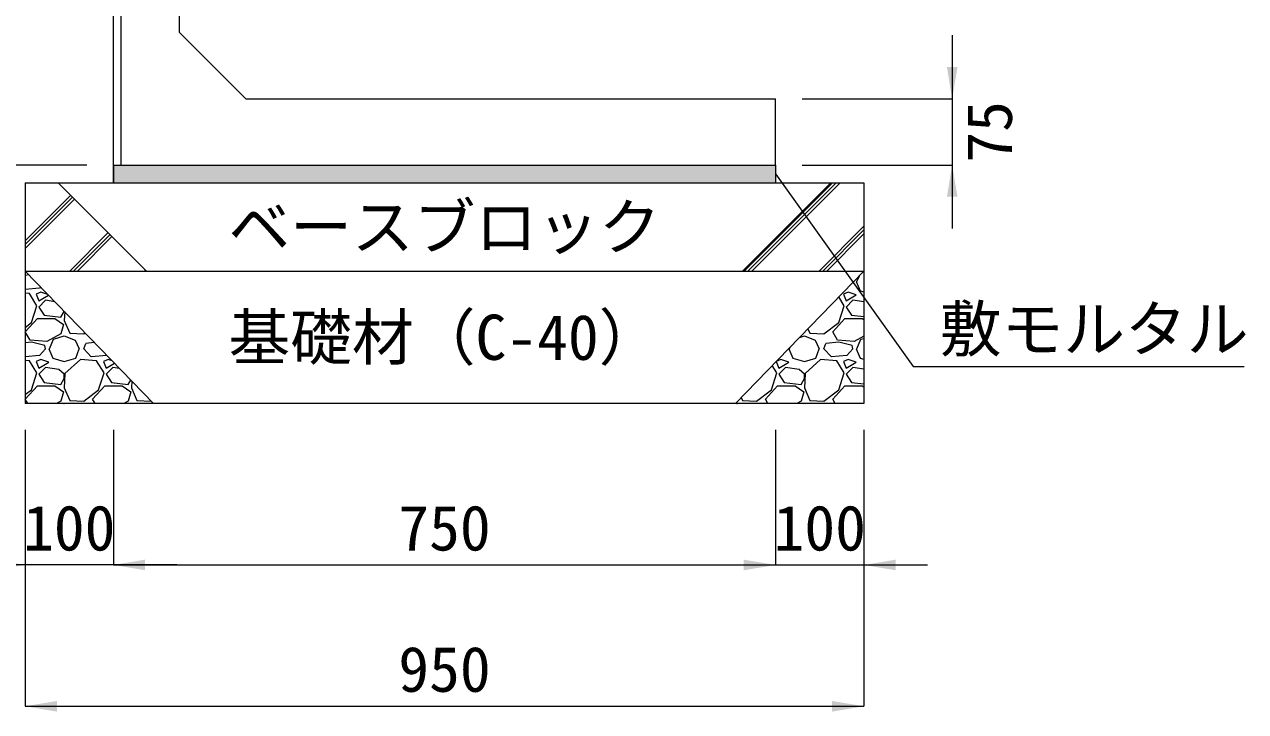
# Model space of a CAD drawing. Units: millimetres at full size, sheet at 1:40. Extents: x 221193 to 264773, y 874627 to 883926.
# Drawn here: x 244692 to 246075, y 879135 to 879913 of the extents above; entities that cross this region are included whole.
import ezdxf
from ezdxf.enums import TextEntityAlignment as Align

# ---------------------------------------------------------------- set-up
doc = ezdxf.new("R2010")
doc.units = ezdxf.units.MM
doc.header["$LTSCALE"] = 40
doc.layers.add('(0-0)', color=7, linetype='Continuous')
doc.layers.add('ハッチング_モルタル', color=30, linetype='Continuous')
for name, color, linetype, lineweight in [('0_2', 7, 'Continuous', 15), ('ハッチング', 7, 'Continuous', 5), ('寸法線', 7, 'Continuous', 13), ('引出線', 4, 'Continuous', 9), ('本体', 2, 'Continuous', 20), ('補助線', 8, 'Continuous', 13)]:
    doc.layers.add(name, color=color, linetype=linetype, lineweight=lineweight)
doc.styles.add('ＭＳ ゴシック', font='')
doc.styles.get('ＭＳ ゴシック').set_extended_font_data('MS Gothic')
pattern_1 = [(45, (139450.04, 889061.71), (-42.42641, 42.42641), []), (45, (139454.39, 889061.71), (-42.42641, 42.42641), []), (45, (139458.74, 889061.71), (-42.42641, 42.42641), [])]

# ---------------------------------------------------------------- blocks, each defined once
blk = doc.blocks.new('filled_arrow')
at = {"color": 0, "linetype": 'Continuous', "lineweight": -2}
blk.add_solid([(7.5, 1.25), (0, 0), (7.5, -1.25)], dxfattribs=at)

msp = doc.modelspace()

# ---------------------------------------------------------------- hatches: boundary and pattern name
at = {"layer": 'ハッチング'}
h = msp.add_hatch(dxfattribs=at)
h.set_pattern_fill('USER', color=256, style=0, pattern_type=2)
h.set_pattern_definition(pattern_1)
h.paths.add_polyline_path([(244830.33, 879634.14), (244730.34, 879734.14), (244692.83, 879734.14), (244692.83, 879634.14)])
h = msp.add_hatch(dxfattribs=at)
h.set_pattern_fill('USER', color=256, style=0, pattern_type=2)
h.set_pattern_definition(pattern_1)
h.paths.add_polyline_path([(245505.33, 879634.14), (245604.69, 879734.14), (245642.83, 879734.14), (245642.83, 879634.14)])
at = {"layer": 'ハッチング_モルタル'}
msp.add_hatch(color=256, dxfattribs=at).paths.add_polyline_path([(244792.83, 879754.14), (244792.83, 879734.14), (245542.83, 879734.14), (245542.83, 879754.14)])

# ---------------------------------------------------------------- linework, layer by layer
at = {"layer": '0_2', "lineweight": 13}
for p, q in [((244792.83, 879754.14), (244792.83, 879734.14)), ((244792.83, 879754.14), (245542.83, 879754.14)), ((245542.83, 879754.14), (245542.83, 879734.14)), ((245642.83, 879734.14), (245642.83, 879484.14))]:
    msp.add_line(p, q, dxfattribs=at)
at = {"layer": '0_2'}
for p, q in [((244692.83, 879734.14), (245642.83, 879734.14)), ((244692.83, 879734.14), (244692.83, 879484.14)), ((244692.83, 879634.14), (245642.83, 879634.14)), ((245642.83, 879484.14), (244692.83, 879484.14))]:
    msp.add_line(p, q, dxfattribs=at)
at = {"layer": 'ハッチング'}
for p, q in [((244697.18, 879629.65), (244692.83, 879629.19)), ((245634.92, 879622.32), (245637.72, 879628.86)), ((245642.69, 879633.99), (245642.83, 879634.03)), ((244710.33, 879616.08), (244709.09, 879614.7)), ((245634.16, 879622.32), (245638.73, 879611.65)), ((244709.09, 879614.7), (244692.83, 879613.29)), ((244697.66, 879608.6), (244692.83, 879609)), ((244706.04, 879594.89), (244697.66, 879608.6)), ((244710.61, 879610.13), (244705.28, 879607.84)), ((244705.28, 879607.84), (244708.33, 879600.22)), ((244708.33, 879600.22), (244719.31, 879606.81)), ((244715.95, 879600.98), (244708.33, 879593.36)), ((244718.71, 879607.43), (244710.61, 879610.13)), ((244726.48, 879599.4), (244715.95, 879600.98)), ((245620.44, 879594.89), (245614.4, 879604.78)), ((245625.01, 879610.13), (245619.68, 879607.84)), ((245619.68, 879607.84), (245622.73, 879600.22)), ((245622.73, 879600.22), (245634.16, 879607.08)), ((245630.35, 879600.98), (245622.73, 879593.36)), ((245634.16, 879607.08), (245625.01, 879610.13)), ((245642.83, 879599.11), (245630.35, 879600.98)), ((245638.73, 879611.65), (245642.83, 879610.44)), ((244699.95, 879575.84), (244706.04, 879594.89)), ((244708.33, 879593.36), (244714.42, 879584.22)), ((244733.47, 879581.93), (244737.09, 879588.45)), ((244737.74, 879587.78), (244737.28, 879578.12)), ((245614.35, 879575.84), (245620.44, 879594.89)), ((245622.73, 879593.36), (245628.82, 879584.22)), ((244692.83, 879570.34), (244699.95, 879575.84)), ((244693.09, 879565.17), (244706.8, 879580.41)), ((244706.8, 879580.41), (244726.62, 879580.41)), ((244714.42, 879584.22), (244733.47, 879581.93)), ((244726.62, 879580.41), (244736.52, 879573.55)), ((244736.52, 879573.55), (244733.47, 879562.88)), ((244737.28, 879578.12), (244743.38, 879563.64)), ((245597.58, 879562.88), (245614.35, 879575.84)), ((245607.49, 879565.17), (245621.2, 879580.41)), ((245621.2, 879580.41), (245641.02, 879580.41)), ((245628.82, 879584.22), (245642.83, 879582.54)), ((245641.02, 879580.41), (245642.83, 879579.15)), ((244698.42, 879556.02), (244693.09, 879565.17)), ((244733.47, 879562.88), (244717.47, 879554.5)), ((244725.09, 879556.79), (244737.28, 879560.6)), ((244737.28, 879560.6), (244749.48, 879556.02)), ((244743.38, 879563.64), (244759.38, 879562.88)), ((244759.38, 879562.88), (244760.8, 879563.98)), ((245569.9, 879558.85), (245575.48, 879560.6)), ((245575.48, 879560.6), (245587.68, 879556.02)), ((245579.45, 879568.71), (245581.58, 879563.64)), ((245581.58, 879563.64), (245597.58, 879562.88)), ((245612.82, 879556.02), (245607.49, 879565.17)), ((245642.83, 879560.24), (245631.87, 879554.5)), ((244699.95, 879553.74), (244692.83, 879552.99)), ((244717.47, 879554.5), (244698.42, 879556.02)), ((244715.19, 879549.93), (244699.95, 879553.74)), ((244715.95, 879546.12), (244709.09, 879538.5)), ((244715.95, 879546.12), (244715.19, 879549.93)), ((244719.76, 879546.12), (244724.33, 879535.45)), ((244720.52, 879546.12), (244725.09, 879556.79)), ((244749.48, 879556.02), (244754.05, 879546.12)), ((244750.24, 879535.45), (244754.05, 879546.12)), ((244759.38, 879546.12), (244761.67, 879552.21)), ((244767.76, 879536.97), (244759.38, 879546.12)), ((244771.22, 879553.22), (244761.67, 879552.21)), ((245557.96, 879546.12), (245562.53, 879535.45)), ((245558.72, 879546.12), (245559.63, 879548.25)), ((245587.68, 879556.02), (245592.25, 879546.12)), ((245588.44, 879535.45), (245592.25, 879546.12)), ((245597.58, 879546.12), (245599.87, 879552.21)), ((245605.96, 879536.97), (245597.58, 879546.12)), ((245614.35, 879553.74), (245599.87, 879552.21)), ((245631.87, 879554.5), (245612.82, 879556.02)), ((245629.59, 879549.93), (245614.35, 879553.74)), ((245630.35, 879546.12), (245623.49, 879538.5)), ((245630.35, 879546.12), (245629.59, 879549.93)), ((245634.16, 879546.12), (245638.73, 879535.45)), ((245634.92, 879546.12), (245639.49, 879556.79)), ((245639.49, 879556.79), (245642.83, 879557.83)), ((244709.09, 879538.5), (244692.83, 879537.09)), ((244697.66, 879532.4), (244692.83, 879532.8)), ((244706.04, 879518.69), (244697.66, 879532.4)), ((244710.61, 879533.93), (244705.28, 879531.64)), ((244719.76, 879530.88), (244710.61, 879533.93)), ((244724.33, 879535.45), (244737.28, 879531.64)), ((244737.28, 879531.64), (244750.24, 879535.45)), ((244755.57, 879533.93), (244738.05, 879517.92)), ((244773.86, 879532.4), (244755.57, 879533.93)), ((244785.29, 879538.5), (244767.76, 879536.97)), ((244782.24, 879518.69), (244773.86, 879532.4)), ((244786.81, 879533.93), (244781.48, 879531.64)), ((244785.38, 879538.6), (244785.29, 879538.5)), ((244791.39, 879532.4), (244786.81, 879533.93)), ((245548.81, 879533.93), (245543.59, 879531.69)), ((245557.96, 879530.88), (245548.81, 879533.93)), ((245562.53, 879535.45), (245575.48, 879531.64)), ((245575.48, 879531.64), (245588.44, 879535.45)), ((245593.77, 879533.93), (245576.25, 879517.92)), ((245612.06, 879532.4), (245593.77, 879533.93)), ((245623.49, 879538.5), (245605.96, 879536.97)), ((245620.44, 879518.69), (245612.06, 879532.4)), ((245625.01, 879533.93), (245619.68, 879531.64)), ((245634.16, 879530.88), (245625.01, 879533.93)), ((245638.73, 879535.45), (245642.83, 879534.24)), ((244699.95, 879499.64), (244706.04, 879518.69)), ((244705.28, 879531.64), (244708.33, 879524.02)), ((244708.33, 879524.02), (244719.76, 879530.88)), ((244715.95, 879524.78), (244708.33, 879517.16)), ((244731.19, 879522.5), (244715.95, 879524.78)), ((244737.28, 879517.16), (244731.19, 879522.5)), ((244776.15, 879499.64), (244782.24, 879518.69)), ((244781.48, 879531.64), (244784.53, 879524.02)), ((244784.53, 879524.02), (244794, 879529.7)), ((244792.15, 879524.78), (244784.53, 879517.16)), ((244799.89, 879523.62), (244792.15, 879524.78)), ((245538.15, 879499.64), (245544.24, 879518.69)), ((245544.24, 879518.69), (245539.12, 879527.07)), ((245543.5, 879531.59), (245546.53, 879524.02)), ((245546.53, 879524.02), (245557.96, 879530.88)), ((245554.15, 879524.78), (245546.53, 879517.16)), ((245569.39, 879522.5), (245554.15, 879524.78)), ((245575.48, 879517.16), (245569.39, 879522.5)), ((245614.35, 879499.64), (245620.44, 879518.69)), ((245619.68, 879531.64), (245622.73, 879524.02)), ((245622.73, 879524.02), (245634.16, 879530.88)), ((245630.35, 879524.78), (245622.73, 879517.16)), ((245642.83, 879522.91), (245630.35, 879524.78)), ((244693.09, 879488.97), (244706.8, 879504.21)), ((244706.8, 879504.21), (244726.62, 879504.21)), ((244708.33, 879517.16), (244714.42, 879508.02)), ((244714.42, 879508.02), (244733.47, 879505.73)), ((244726.62, 879504.21), (244736.52, 879497.35)), ((244733.47, 879505.73), (244737.28, 879512.59)), ((244738.05, 879517.92), (244737.28, 879501.92)), ((244737.28, 879512.59), (244737.28, 879517.16)), ((244769.29, 879488.97), (244783, 879504.21)), ((244783, 879504.21), (244802.82, 879504.21)), ((244784.53, 879517.16), (244790.62, 879508.02)), ((244790.62, 879508.02), (244809.67, 879505.73)), ((244802.82, 879504.21), (244812.72, 879497.35)), ((244809.67, 879505.73), (244812.43, 879510.69)), ((244813.83, 879509.23), (244813.48, 879501.92)), ((245531.29, 879488.97), (245545, 879504.21)), ((245545, 879504.21), (245564.82, 879504.21)), ((245546.53, 879517.16), (245552.62, 879508.02)), ((245552.62, 879508.02), (245571.67, 879505.73)), ((245564.82, 879504.21), (245574.72, 879497.35)), ((245571.67, 879505.73), (245575.48, 879512.59)), ((245576.25, 879517.92), (245575.48, 879501.92)), ((245575.48, 879512.59), (245575.48, 879517.16)), ((245607.49, 879488.97), (245621.2, 879504.21)), ((245621.2, 879504.21), (245641.02, 879504.21)), ((245622.73, 879517.16), (245628.82, 879508.02)), ((245628.82, 879508.02), (245642.83, 879506.34)), ((245641.02, 879504.21), (245642.83, 879502.95)), ((244692.83, 879494.14), (244699.95, 879499.64)), ((244736.52, 879497.35), (244733.47, 879486.68)), ((244737.28, 879501.92), (244743.38, 879487.44)), ((244759.38, 879486.68), (244776.15, 879499.64)), ((244812.72, 879497.35), (244809.67, 879486.68)), ((244813.48, 879501.92), (244819.58, 879487.44)), ((245503.97, 879490.79), (245505.38, 879487.44)), ((245521.38, 879486.68), (245538.15, 879499.64)), ((245574.72, 879497.35), (245571.67, 879486.68)), ((245575.48, 879501.92), (245581.58, 879487.44)), ((245597.58, 879486.68), (245614.35, 879499.64)), ((244695.91, 879484.14), (244693.09, 879488.97)), ((244733.47, 879486.68), (244728.61, 879484.14)), ((244736.45, 879484.14), (244737.28, 879484.4)), ((244737.28, 879484.4), (244737.98, 879484.14)), ((244743.38, 879487.44), (244759.38, 879486.68)), ((244772.11, 879484.14), (244769.29, 879488.97)), ((244809.67, 879486.68), (244804.81, 879484.14)), ((244812.65, 879484.14), (244813.48, 879484.4)), ((244813.48, 879484.4), (244814.18, 879484.14)), ((244819.58, 879487.44), (244835.58, 879486.68)), ((244835.58, 879486.68), (244835.64, 879486.72)), ((245498.45, 879484.14), (245499.28, 879484.4)), ((245499.28, 879484.4), (245499.98, 879484.14)), ((245505.38, 879487.44), (245521.38, 879486.68)), ((245534.11, 879484.14), (245531.29, 879488.97)), ((245571.67, 879486.68), (245566.81, 879484.14)), ((245574.65, 879484.14), (245575.48, 879484.4)), ((245575.48, 879484.4), (245576.18, 879484.14)), ((245581.58, 879487.44), (245597.58, 879486.68)), ((245610.31, 879484.14), (245607.49, 879488.97))]:
    msp.add_line(p, q, dxfattribs=at)
at = {"layer": '寸法線'}
for p, q in [((245742.83, 879901.14), (245742.83, 879682.14)), ((245572.83, 879829.14), (245742.83, 879829.14)), ((244762.83, 879754.14), (244172.86, 879754.14)), ((244762.83, 879754.14), (244492.85, 879754.14)), ((245572.83, 879754.14), (245742.83, 879754.14)), ((244692.83, 879454.14), (244692.83, 879301.31)), ((244692.83, 879454.14), (244692.83, 879141.31)), ((244792.83, 879454.14), (244792.83, 879301.3)), ((244792.83, 879454.14), (244792.83, 879301.31)), ((245542.83, 879454.14), (245542.83, 879301.3)), ((245542.83, 879454.14), (245542.83, 879301.3)), ((245642.83, 879454.14), (245642.83, 879301.3)), ((245642.83, 879454.14), (245642.83, 879141.31)), ((244864.83, 879301.31), (244620.83, 879301.31)), ((244792.83, 879301.3), (245542.83, 879301.3)), ((245470.83, 879301.3), (245714.83, 879301.3)), ((244692.83, 879141.31), (245642.83, 879141.31))]:
    msp.add_line(p, q, dxfattribs=at)
at = {"layer": '引出線'}
msp.add_lwpolyline([(245542.83, 879744.14), (245698.79, 879526.17), (246073.35, 879526.17)], dxfattribs=at)
at = {"layer": '本体', "lineweight": 9}
msp.add_line((244801.83, 879754.14), (244801.83, 880504.14), dxfattribs=at)
at = {"layer": '本体'}
for p, q in [((244867.83, 879904.14), (244867.83, 880504.14)), ((244792.83, 879734.14), (244792.83, 880495.14)), ((244867.83, 879904.14), (244942.83, 879829.14)), ((244942.83, 879829.14), (245542.83, 879829.14)), ((245542.83, 879754.14), (245542.83, 879829.14)), ((244792.83, 879754.14), (245542.83, 879754.14))]:
    msp.add_line(p, q, dxfattribs=at)
at = {"layer": '補助線'}
for p, q in [((244830.33, 879634.14), (244730.34, 879734.14)), ((245505.33, 879634.14), (245605.33, 879734.14)), ((244838.14, 879484.14), (244692.83, 879634.14)), ((245497.52, 879484.14), (245642.83, 879634.14))]:
    msp.add_line(p, q, dxfattribs=at)

# ---------------------------------------------------------------- block references
at = {"layer": '寸法線', "xscale": 4.8, "yscale": 4.8}
for p, rotation in [((245742.83, 879829.14), 90), ((245742.83, 879754.14), 270), ((244692.83, 879301.31), 180), ((245542.83, 879301.3), 180), ((245542.83, 879301.3), 180), ((245642.83, 879141.31), 180)]:
    msp.add_blockref('filled_arrow', p, dxfattribs=dict(at, rotation=rotation))
for p in [(244792.83, 879301.31), (244792.83, 879301.3), (245642.83, 879301.3), (244692.83, 879141.31)]:
    msp.add_blockref('filled_arrow', p, dxfattribs=at)
at = {"layer": '引出線', "xscale": 0.16, "yscale": 0.16, "rotation": 305.6}
msp.add_blockref('filled_arrow', (245542.83, 879744.14), dxfattribs=at)

# ---------------------------------------------------------------- texts
at = {"layer": '(0-0)', "style": 'ＭＳ ゴシック'}
for s, p in [('ベースブロック', (245167.83, 879684.14)), ('基礎材（C-40）', (245167.83, 879559.14))]:
    msp.add_text(s, height=51.27, dxfattribs=at).set_placement(p, align=Align.MIDDLE_CENTER)
at = {"layer": '寸法線', "style": 'ＭＳ ゴシック'}
msp.add_text('75', height=51.27, rotation=90, dxfattribs=at).set_placement((245784.83, 879791.64), align=Align.MIDDLE_CENTER)
for s, p in [('100', (244742.83, 879343.31)), ('750', (245167.83, 879343.3)), ('100', (245592.83, 879343.3)), ('950', (245167.83, 879183.31))]:
    msp.add_text(s, height=51.27, dxfattribs=at).set_placement(p, align=Align.MIDDLE_CENTER)
at = {"layer": '引出線', "style": 'ＭＳ ゴシック'}
msp.add_text('敷モルタル', height=51.27, dxfattribs=at).set_placement((245728.79, 879594.26), align=Align.TOP_LEFT)

doc.saveas('drawing.dxf')
